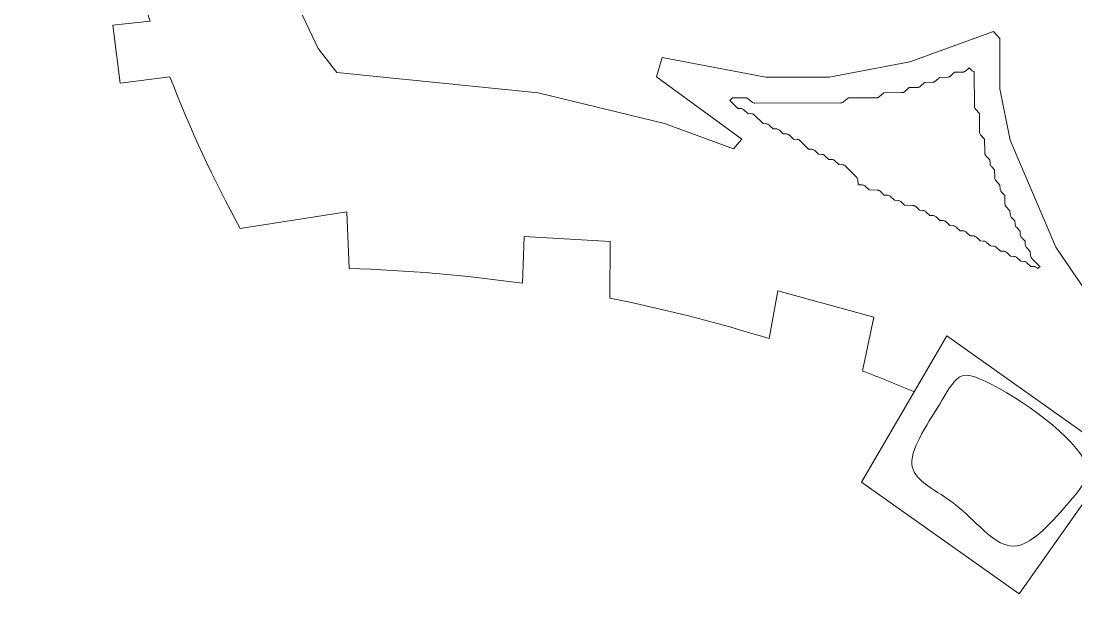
# Model space of a CAD drawing. Header units: inches. Extents: x 36 to 190, y -75 to 56.
# Drawn here: x 156.42 to 161.96, y -54.47 to -51.35 of the extents above; entities that cross this region are included whole.
import ezdxf

# ---------------------------------------------------------------- set-up
doc = ezdxf.new("R2010")
doc.units = ezdxf.units.IN
for name, color, linetype, lineweight in [('01_ORIGINAL_CAD', 7, 'Continuous', 20), ('02_APPROVED_PDF_OUTLINES', 7, 'Continuous', 15), ('04_APPROVED_PERIMETER', 7, 'Continuous', 15)]:
    doc.layers.add(name, color=color, linetype=linetype, lineweight=lineweight)

# ---------------------------------------------------------------- blocks, each defined once
blk = doc.blocks.new('09_LOTUS')
at = {"layer": '01_ORIGINAL_CAD'}
for points in [[(47.0957, 40.6507, -0.012679), (47.002, 40.962)], [(48.1417, 39.35), (48.1299, 39.6486), (47.5702, 39.5607, -0.034306), (47.2, 40.3576, -0.034306)], [(45.6919, 38.1087, 0.060935), (47.1089, 35.956, -0.206423), (49.3752, 35.9901)]]:
    blk.add_lwpolyline(points, format="xyb", dxfattribs=at)
for points in [[(47.0957, 40.6507), (46.8999, 40.6301)], [(46.8999, 40.6301), (46.939, 40.3243), (47.2, 40.3576)], [(49.0534, 39.2724), (49.0621, 39.5186), (49.5148, 39.4915), (49.5133, 39.1941)], [(50.3503, 38.9811), (50.3957, 39.232), (50.9015, 39.0933), (50.8421, 38.8111)], [(51.2858, 38.9961), (52.1779, 38.364), (51.6649, 37.64), (50.8365, 38.2269), (51.2858, 38.9961)]]:
    blk.add_lwpolyline(points, dxfattribs=at)
for start, end in [(81.95727, 88.30736), (72.72792, 78.72142), (67.08551, 69.11803)]:
    blk.add_arc((47.8977, 31.0932), 8.2604, start, end, dxfattribs=at)
at = {"layer": '02_APPROVED_PDF_OUTLINES'}
blk.add_lwpolyline([(50.1449, 40.2329), (50.1587, 40.2466), (50.2331, 40.2466), (50.259, 40.2255), (50.2618, 40.2235), (50.2648, 40.2219), (50.2681, 40.2207), (50.2714, 40.22), (50.2748, 40.2198), (50.7261, 40.2202), (50.7295, 40.2204), (50.7329, 40.2211), (50.7361, 40.2223), (50.7391, 40.2238), (50.7419, 40.2258), (50.7678, 40.247), (50.9148, 40.2474), (50.9179, 40.2476), (50.9208, 40.2482), (50.9237, 40.2491), (50.9265, 40.2503), (50.929, 40.2519), (50.9314, 40.2538), (50.9542, 40.274), (51.0475, 40.2744), (51.0505, 40.2746), (51.0535, 40.2751), (51.0564, 40.276), (51.0591, 40.2773), (51.0617, 40.2788), (51.0641, 40.2807), (51.087, 40.3012), (51.1304, 40.3021), (51.1335, 40.3024), (51.1365, 40.303), (51.1394, 40.304), (51.1422, 40.3054), (51.1448, 40.3071), (51.1471, 40.309), (51.1671, 40.3281), (51.21, 40.329), (51.2131, 40.3293), (51.2161, 40.3299), (51.219, 40.3309), (51.2218, 40.3323), (51.2243, 40.334), (51.2267, 40.3359), (51.2467, 40.355), (51.2896, 40.3559), (51.2927, 40.3562), (51.2957, 40.3568), (51.2986, 40.3578), (51.3013, 40.3592), (51.3039, 40.3609), (51.3063, 40.3628), (51.3261, 40.3817), (51.3659, 40.382), (51.3689, 40.3822), (51.3719, 40.3827), (51.3748, 40.3836), (51.3775, 40.3849), (51.3801, 40.3864), (51.3824, 40.3883), (51.4021, 40.4058), (51.4165, 40.3915), (51.4189, 40.3894), (51.4217, 40.3876), (51.4246, 40.3862), (51.4277, 40.3851), (51.4291, 40.3848), (51.4297, 40.204), (51.43, 40.2005), (51.4307, 40.197), (51.432, 40.1936), (51.4337, 40.1905), (51.4359, 40.1876), (51.4561, 40.1646), (51.4565, 40.0698), (51.4568, 40.0662), (51.4575, 40.0628), (51.4588, 40.0594), (51.4605, 40.0563), (51.4627, 40.0535), (51.483, 40.0303), (51.4841, 39.9594), (51.4843, 39.9563), (51.4849, 39.9533), (51.4859, 39.9504), (51.4872, 39.9477), (51.4889, 39.9451), (51.4908, 39.9427), (51.5104, 39.9217), (51.5122, 39.9014), (51.5127, 39.898), (51.5137, 39.8947), (51.5152, 39.8916), (51.517, 39.8887), (51.5192, 39.8861), (51.5363, 39.8686), (51.5366, 39.8282), (51.5369, 39.8247), (51.5376, 39.8212), (51.5389, 39.8179), (51.5406, 39.8148), (51.5428, 39.812), (51.5637, 39.788), (51.5655, 39.7672), (51.5661, 39.7638), (51.5671, 39.7605), (51.5685, 39.7574), (51.5703, 39.7545), (51.5726, 39.7519), (51.5898, 39.7343), (51.5908, 39.6909), (51.591, 39.6879), (51.5917, 39.6849), (51.5926, 39.682), (51.5939, 39.6793), (51.5956, 39.6767), (51.5975, 39.6744), (51.6167, 39.6539), (51.6174, 39.6367), (51.6179, 39.6332), (51.6187, 39.6298), (51.6201, 39.6265), (51.6219, 39.6235), (51.6241, 39.6207), (51.6433, 39.6002), (51.6441, 39.583), (51.6445, 39.5795), (51.6454, 39.5761), (51.6468, 39.5729), (51.6486, 39.5698), (51.6508, 39.5671), (51.67, 39.5465), (51.6707, 39.5294), (51.6711, 39.5259), (51.672, 39.5225), (51.6734, 39.5192), (51.6752, 39.5162), (51.6774, 39.5134), (51.6966, 39.4929), (51.6974, 39.4757), (51.6978, 39.4722), (51.6987, 39.4688), (51.7001, 39.4655), (51.7019, 39.4625), (51.7041, 39.4598), (51.7237, 39.4388), (51.7255, 39.4184), (51.726, 39.415), (51.727, 39.4117), (51.7285, 39.4086), (51.7303, 39.4057), (51.7326, 39.4031), (51.7758, 39.3591), (51.7755, 39.3589), (51.7723, 39.3576), (51.7694, 39.3558), (51.7668, 39.3537), (51.7631, 39.3502), (51.7593, 39.3537), (51.7566, 39.3559), (51.7535, 39.3577), (51.7503, 39.359), (51.7469, 39.3599), (51.7434, 39.3603), (51.7267, 39.3611), (51.7064, 39.3803), (51.7036, 39.3826), (51.7005, 39.3844), (51.6972, 39.3858), (51.6938, 39.3867), (51.6902, 39.3871), (51.6735, 39.3879), (51.6532, 39.4071), (51.6505, 39.4094), (51.6474, 39.4112), (51.6441, 39.4126), (51.6407, 39.4135), (51.6371, 39.4139), (51.6204, 39.4147), (51.6001, 39.4339), (51.5973, 39.4362), (51.5943, 39.438), (51.591, 39.4394), (51.5875, 39.4403), (51.584, 39.4407), (51.5672, 39.4415), (51.5469, 39.4607), (51.5442, 39.463), (51.5411, 39.4648), (51.5378, 39.4662), (51.5344, 39.4671), (51.5308, 39.4675), (51.5141, 39.4683), (51.4938, 39.4875), (51.491, 39.4898), (51.488, 39.4916), (51.4847, 39.493), (51.4812, 39.4939), (51.4777, 39.4943), (51.461, 39.4951), (51.4407, 39.5143), (51.4379, 39.5166), (51.4348, 39.5184), (51.4315, 39.5198), (51.4281, 39.5207), (51.4245, 39.5211), (51.4078, 39.5219), (51.3875, 39.5411), (51.3848, 39.5434), (51.3817, 39.5452), (51.3784, 39.5466), (51.375, 39.5475), (51.3714, 39.5479), (51.3547, 39.5487), (51.3344, 39.5679), (51.3316, 39.5702), (51.3286, 39.572), (51.3253, 39.5734), (51.3218, 39.5743), (51.3183, 39.5747), (51.3015, 39.5755), (51.2812, 39.5947), (51.2785, 39.597), (51.2754, 39.5988), (51.2721, 39.6002), (51.2687, 39.6011), (51.2651, 39.6015), (51.2484, 39.6023), (51.2281, 39.6215), (51.2253, 39.6238), (51.2223, 39.6256), (51.219, 39.627), (51.2155, 39.6279), (51.212, 39.6283), (51.1953, 39.6291), (51.175, 39.6483), (51.1722, 39.6506), (51.1691, 39.6524), (51.1659, 39.6538), (51.1624, 39.6547), (51.1588, 39.6551), (51.1421, 39.6559), (51.1218, 39.6751), (51.1195, 39.6771), (51.1169, 39.6787), (51.1141, 39.6801), (51.1112, 39.6811), (51.1082, 39.6817), (51.1051, 39.682), (51.0625, 39.6829), (51.0451, 39.7001), (51.0425, 39.7024), (51.0396, 39.7042), (51.0365, 39.7057), (51.0332, 39.7067), (51.0297, 39.7072), (51.0098, 39.709), (50.989, 39.7287), (50.9862, 39.731), (50.9832, 39.7328), (50.9799, 39.7342), (50.9764, 39.7351), (50.9729, 39.7355), (50.9562, 39.7362), (50.9359, 39.7555), (50.9335, 39.7575), (50.9309, 39.7591), (50.9282, 39.7605), (50.9253, 39.7615), (50.9222, 39.7621), (50.9192, 39.7623), (50.8762, 39.7632), (50.8562, 39.7823), (50.8534, 39.7845), (50.8504, 39.7864), (50.8471, 39.7878), (50.8436, 39.7887), (50.8401, 39.7891), (50.8238, 39.7898), (50.8192, 39.7945), (50.8174, 39.8144), (50.8169, 39.8178), (50.8159, 39.8211), (50.8144, 39.8243), (50.8125, 39.8272), (50.8103, 39.8298), (50.7529, 39.8876), (50.7503, 39.8899), (50.7474, 39.8918), (50.7442, 39.8933), (50.7409, 39.8944), (50.7374, 39.8949), (50.7174, 39.8967), (50.6966, 39.9163), (50.6939, 39.9186), (50.6908, 39.9205), (50.6875, 39.9219), (50.6841, 39.9228), (50.6805, 39.9232), (50.6638, 39.9239), (50.6435, 39.9431), (50.6407, 39.9454), (50.6377, 39.9473), (50.6344, 39.9487), (50.6309, 39.9496), (50.6274, 39.95), (50.6107, 39.9507), (50.5904, 39.9699), (50.5876, 39.9722), (50.5846, 39.9741), (50.5813, 39.9755), (50.5778, 39.9764), (50.5743, 39.9768), (50.5579, 39.9775), (50.5137, 40.0217), (50.5111, 40.024), (50.5082, 40.0259), (50.505, 40.0274), (50.5017, 40.0284), (50.4982, 40.0289), (50.4783, 40.0307), (50.4575, 40.0504), (50.4547, 40.0526), (50.4517, 40.0545), (50.4484, 40.0559), (50.4449, 40.0568), (50.4414, 40.0572), (50.4247, 40.0579), (50.4044, 40.0772), (50.4016, 40.0794), (50.3985, 40.0813), (50.3952, 40.0827), (50.3918, 40.0836), (50.3882, 40.084), (50.3715, 40.0847), (50.3512, 40.104), (50.3485, 40.1062), (50.3454, 40.1081), (50.3421, 40.1095), (50.3387, 40.1104), (50.3351, 40.1108), (50.3188, 40.1115), (50.2746, 40.1557), (50.2719, 40.158), (50.269, 40.1599), (50.2659, 40.1614), (50.2625, 40.1624), (50.2591, 40.1629), (50.2391, 40.1647), (50.2183, 40.1844), (50.2156, 40.1867), (50.2125, 40.1885), (50.2092, 40.1899), (50.2058, 40.1908), (50.2022, 40.1912), (50.1859, 40.1919)], close=True, dxfattribs=at)
blk.add_open_spline([(51.1034, 38.3075), (51.086, 38.3926), (51.1774, 38.5203), (51.2475, 38.637), (51.2844, 38.6986), (51.3155, 38.7571), (51.3505, 38.7785), (51.3802, 38.7966), (51.4127, 38.7882), (51.4523, 38.7722), (51.6235, 38.7031), (51.9261, 38.493), (52.0045, 38.3471), (52.0261, 38.307), (52.0307, 38.2718), (52.0063, 38.2253), (51.9847, 38.1841), (51.9402, 38.134), (51.896, 38.0847), (51.8026, 37.9807), (51.7105, 37.8803), (51.6189, 37.8913), (51.5269, 37.9023), (51.4354, 38.0256), (51.3297, 38.1084), (51.2308, 38.1859), (51.1196, 38.228), (51.1034, 38.3075)], degree=3, knots=[0, 0, 0, 0, 0.127492, 0.127492, 0.127492, 0.194776, 0.194776, 0.194776, 0.251722, 0.251722, 0.251722, 0.498376, 0.498376, 0.498376, 0.566162, 0.566162, 0.566162, 0.626298, 0.626298, 0.626298, 0.753256, 0.753256, 0.753256, 0.880748, 0.880748, 0.880748, 1, 1, 1, 1], dxfattribs=at)
at = {"layer": '04_APPROVED_PERIMETER'}
blk.add_lwpolyline([(52.1502, 39.0328), (51.8574, 39.462), (51.6175, 40.0254), (51.5639, 40.2938), (51.5631, 40.5589), (51.5301, 40.5953), (51.0911, 40.4365), (50.6665, 40.3556), (50.334, 40.3554), (49.7883, 40.4598), (49.7578, 40.3585), (50.2072, 40.03), (50.1629, 39.9795), (49.8002, 40.1131), (49.1363, 40.2737), (48.0777, 40.3805), (47.98, 40.5058), (47.7401, 41.0156)], dxfattribs=at)

msp = doc.modelspace()

# ---------------------------------------------------------------- block references
msp.add_blockref('09_LOTUS', (110, -92))

doc.saveas('drawing.dxf')
